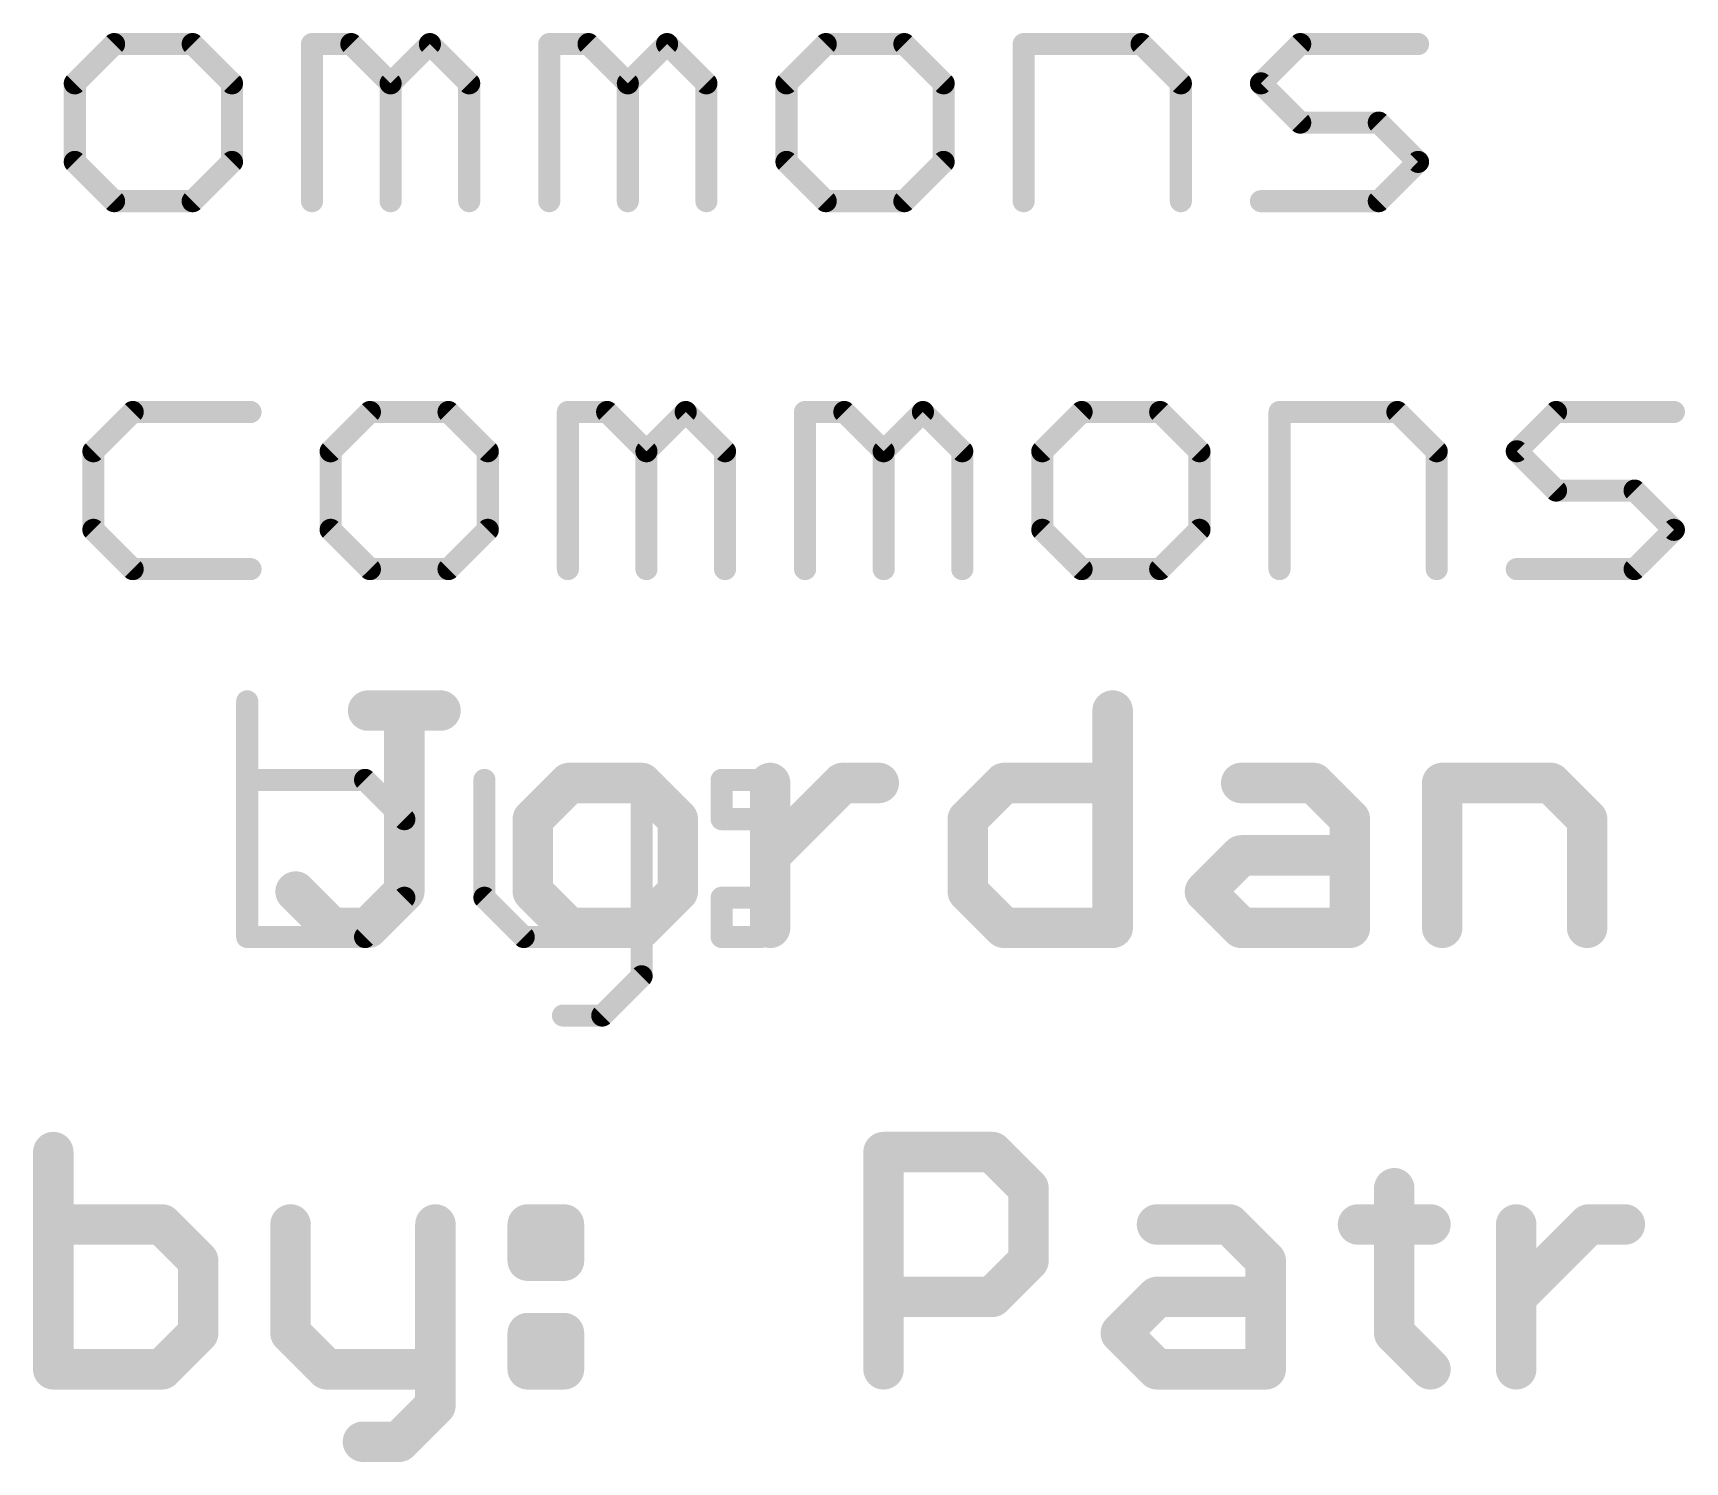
# Model space of a CAD drawing. Extents: x -119 to 13, y -18 to 17.
# Drawn here: x -74.06 to -62.66, y -3.55 to 6.32 of the extents above; entities that cross this region are included whole.
import ezdxf

# ---------------------------------------------------------------- set-up
doc = ezdxf.new("R2010")
doc.units = 0
doc.layers.add('51', color=53, linetype='CONTINUOUS')

msp = doc.modelspace()

# ---------------------------------------------------------------- linework, layer by layer
at = {"layer": '51'}
for points, const_width in [([(-73.5032, 6.2409), (-73.7743, 5.9697)], 0.1524), ([(-72.9608, 6.2409), (-73.5032, 6.2409)], 0.1524), ([(-72.6897, 5.9697), (-72.9608, 6.2409)], 0.1524), ([(-72.1372, 5.1562), (-72.1372, 6.2409)], 0.1524), ([(-72.1372, 6.2409), (-71.866, 6.2409)], 0.1524), ([(-71.866, 6.2409), (-71.5949, 5.9697)], 0.1524), ([(-71.5949, 5.9697), (-71.3237, 6.2409)], 0.1524), ([(-71.3237, 6.2409), (-71.0525, 5.9697)], 0.1524), ([(-70.5, 5.1562), (-70.5, 6.2409)], 0.1524), ([(-70.5, 6.2409), (-70.2289, 6.2409)], 0.1524), ([(-70.2289, 6.2409), (-69.9577, 5.9697)], 0.1524), ([(-69.9577, 5.9697), (-69.6865, 6.2409)], 0.1524), ([(-69.6865, 6.2409), (-69.4154, 5.9697)], 0.1524), ([(-68.5917, 6.2409), (-68.8629, 5.9697)], 0.1524), ([(-68.0494, 6.2409), (-68.5917, 6.2409)], 0.1524), ([(-67.7782, 5.9697), (-68.0494, 6.2409)], 0.1524), ([(-67.2257, 5.1562), (-67.2257, 6.2409)], 0.1524), ([(-67.2257, 6.2409), (-66.4122, 6.2409)], 0.1524), ([(-66.4122, 6.2409), (-66.1411, 5.9697)], 0.1524), ([(-65.5886, 5.9697), (-65.3174, 6.2409)], 0.1524), ([(-65.3174, 6.2409), (-64.5039, 6.2409)], 0.1524), ([(-73.7743, 5.9697), (-73.7743, 5.4274)], 0.1524), ([(-72.6897, 5.4274), (-72.6897, 5.9697)], 0.1524), ([(-71.5949, 5.9697), (-71.5949, 5.1562)], 0.1524), ([(-71.0525, 5.9697), (-71.0525, 5.1562)], 0.1524), ([(-69.9577, 5.9697), (-69.9577, 5.1562)], 0.1524), ([(-69.4154, 5.9697), (-69.4154, 5.1562)], 0.1524), ([(-68.8629, 5.9697), (-68.8629, 5.4274)], 0.1524), ([(-67.7782, 5.4274), (-67.7782, 5.9697)], 0.1524), ([(-66.1411, 5.9697), (-66.1411, 5.1562)], 0.1524), ([(-65.3174, 5.6985), (-65.5886, 5.9697)], 0.1524), ([(-64.7751, 5.6985), (-65.3174, 5.6985)], 0.1524), ([(-64.5039, 5.4274), (-64.7751, 5.6985)], 0.1524), ([(-73.7743, 5.4274), (-73.5032, 5.1562)], 0.1524), ([(-72.9608, 5.1562), (-72.6897, 5.4274)], 0.1524), ([(-68.8629, 5.4274), (-68.5917, 5.1562)], 0.1524), ([(-68.0494, 5.1562), (-67.7782, 5.4274)], 0.1524), ([(-64.7751, 5.1562), (-64.5039, 5.4274)], 0.1524), ([(-73.5032, 5.1562), (-72.9608, 5.1562)], 0.1524), ([(-68.5917, 5.1562), (-68.0494, 5.1562)], 0.1524), ([(-65.5886, 5.1562), (-64.7751, 5.1562)], 0.1524), ([(-73.3748, 3.7009), (-73.6459, 3.4297)], 0.1524), ([(-72.5613, 3.7009), (-73.3748, 3.7009)], 0.1524), ([(-71.7376, 3.7009), (-72.0088, 3.4297)], 0.1524), ([(-71.1953, 3.7009), (-71.7376, 3.7009)], 0.1524), ([(-70.9241, 3.4297), (-71.1953, 3.7009)], 0.1524), ([(-70.3716, 2.6162), (-70.3716, 3.7009)], 0.1524), ([(-70.3716, 3.7009), (-70.1005, 3.7009)], 0.1524), ([(-70.1005, 3.7009), (-69.8293, 3.4297)], 0.1524), ([(-69.8293, 3.4297), (-69.5581, 3.7009)], 0.1524), ([(-69.5581, 3.7009), (-69.287, 3.4297)], 0.1524), ([(-68.7345, 2.6162), (-68.7345, 3.7009)], 0.1524), ([(-68.7345, 3.7009), (-68.4633, 3.7009)], 0.1524), ([(-68.4633, 3.7009), (-68.1921, 3.4297)], 0.1524), ([(-68.1921, 3.4297), (-67.921, 3.7009)], 0.1524), ([(-67.921, 3.7009), (-67.6498, 3.4297)], 0.1524), ([(-66.8261, 3.7009), (-67.0973, 3.4297)], 0.1524), ([(-66.2838, 3.7009), (-66.8261, 3.7009)], 0.1524), ([(-66.0127, 3.4297), (-66.2838, 3.7009)], 0.1524), ([(-65.4602, 2.6162), (-65.4602, 3.7009)], 0.1524), ([(-65.4602, 3.7009), (-64.6467, 3.7009)], 0.1524), ([(-64.6467, 3.7009), (-64.3755, 3.4297)], 0.1524), ([(-63.823, 3.4297), (-63.5518, 3.7009)], 0.1524), ([(-63.5518, 3.7009), (-62.7383, 3.7009)], 0.1524), ([(-73.6459, 3.4297), (-73.6459, 2.8874)], 0.1524), ([(-72.0088, 3.4297), (-72.0088, 2.8874)], 0.1524), ([(-70.9241, 2.8874), (-70.9241, 3.4297)], 0.1524), ([(-69.8293, 3.4297), (-69.8293, 2.6162)], 0.1524), ([(-69.287, 3.4297), (-69.287, 2.6162)], 0.1524), ([(-68.1921, 3.4297), (-68.1921, 2.6162)], 0.1524), ([(-67.6498, 3.4297), (-67.6498, 2.6162)], 0.1524), ([(-67.0973, 3.4297), (-67.0973, 2.8874)], 0.1524), ([(-66.0127, 2.8874), (-66.0127, 3.4297)], 0.1524), ([(-64.3755, 3.4297), (-64.3755, 2.6162)], 0.1524), ([(-63.5518, 3.1585), (-63.823, 3.4297)], 0.1524), ([(-63.0095, 3.1585), (-63.5518, 3.1585)], 0.1524), ([(-62.7383, 2.8874), (-63.0095, 3.1585)], 0.1524), ([(-73.6459, 2.8874), (-73.3748, 2.6162)], 0.1524), ([(-72.0088, 2.8874), (-71.7376, 2.6162)], 0.1524), ([(-71.1953, 2.6162), (-70.9241, 2.8874)], 0.1524), ([(-67.0973, 2.8874), (-66.8261, 2.6162)], 0.1524), ([(-66.2838, 2.6162), (-66.0127, 2.8874)], 0.1524), ([(-63.0095, 2.6162), (-62.7383, 2.8874)], 0.1524), ([(-73.3748, 2.6162), (-72.5613, 2.6162)], 0.1524), ([(-71.7376, 2.6162), (-71.1953, 2.6162)], 0.1524), ([(-66.8261, 2.6162), (-66.2838, 2.6162)], 0.1524), ([(-63.823, 2.6162), (-63.0095, 2.6162)], 0.1524), ([(-72.5846, 1.7032), (-72.5846, 0.0762)], 0.1524), ([(-71.7503, 1.6396), (-71.2504, 1.6396)], 0.2794), ([(-71.5004, 0.3897), (-71.5004, 1.6396)], 0.2794), ([(-66.6118, 1.6396), (-66.6118, 0.1397)], 0.2794), ([(-70.3632, 1.1396), (-70.6131, 0.8896)], 0.2794), ([(-69.8632, 1.1396), (-70.3632, 1.1396)], 0.2794), ([(-69.6132, 0.8896), (-69.8632, 1.1396)], 0.2794), ([(-68.976, 0.1397), (-68.976, 1.1396)], 0.2794), ([(-68.976, 0.6397), (-68.476, 1.1396)], 0.2794), ([(-68.476, 1.1396), (-68.226, 1.1396)], 0.2794), ([(-67.6117, 0.8896), (-67.3617, 1.1396)], 0.2794), ([(-67.3617, 1.1396), (-66.6118, 1.1396)], 0.2794), ([(-65.7246, 1.1396), (-65.2246, 1.1396)], 0.2794), ([(-65.2246, 1.1396), (-64.9746, 0.8896)], 0.2794), ([(-64.3374, 0.1397), (-64.3374, 1.1396)], 0.2794), ([(-64.3374, 1.1396), (-63.5874, 1.1396)], 0.2794), ([(-63.5874, 1.1396), (-63.3375, 0.8896)], 0.2794), ([(-71.7711, 1.1609), (-72.5846, 1.1609)], 0.1524), ([(-71.4999, 0.8897), (-71.7711, 1.1609)], 0.1524), ([(-70.9474, 1.1609), (-70.9474, 0.3474)], 0.1524), ([(-69.8628, 1.1609), (-69.8628, -0.195)], 0.1524), ([(-69.3103, 1.1609), (-69.0391, 1.1609)], 0.1524), ([(-69.3103, 0.8897), (-69.3103, 1.1609)], 0.1524), ([(-69.0391, 1.1609), (-69.0391, 0.8897)], 0.1524), ([(-70.6131, 0.8896), (-70.6131, 0.3897)], 0.2794), ([(-69.6132, 0.3897), (-69.6132, 0.8896)], 0.2794), ([(-67.6117, 0.3897), (-67.6117, 0.8896)], 0.2794), ([(-64.9746, 0.8896), (-64.9746, 0.1397)], 0.2794), ([(-63.3375, 0.8896), (-63.3375, 0.1397)], 0.2794), ([(-71.4999, 0.3474), (-71.4999, 0.8897)], 0.1524), ([(-69.0391, 0.8897), (-69.3103, 0.8897)], 0.1524), ([(-65.9745, 0.3897), (-65.7246, 0.6397)], 0.2794), ([(-65.7246, 0.6397), (-64.9746, 0.6397)], 0.2794), ([(-72.2503, 0.3897), (-72.0003, 0.1397)], 0.2794), ([(-71.7503, 0.1397), (-71.5004, 0.3897)], 0.2794), ([(-70.6131, 0.3897), (-70.3632, 0.1397)], 0.2794), ([(-69.8632, 0.1397), (-69.6132, 0.3897)], 0.2794), ([(-67.3617, 0.1397), (-67.6117, 0.3897)], 0.2794), ([(-65.7246, 0.1397), (-65.9745, 0.3897)], 0.2794), ([(-71.7711, 0.0762), (-71.4999, 0.3474)], 0.1524), ([(-70.9474, 0.3474), (-70.6763, 0.0762)], 0.1524), ([(-69.3103, 0.3474), (-69.0391, 0.3474)], 0.1524), ([(-69.3103, 0.0762), (-69.3103, 0.3474)], 0.1524), ([(-69.0391, 0.3474), (-69.0391, 0.0762)], 0.1524), ([(-72.0003, 0.1397), (-71.7503, 0.1397)], 0.2794), ([(-70.3632, 0.1397), (-69.8632, 0.1397)], 0.2794), ([(-66.6118, 0.1397), (-67.3617, 0.1397)], 0.2794), ([(-64.9746, 0.1397), (-65.7246, 0.1397)], 0.2794), ([(-72.5846, 0.0762), (-71.7711, 0.0762)], 0.1524), ([(-70.6763, 0.0762), (-69.8628, 0.0762)], 0.1524), ([(-69.0391, 0.0762), (-69.3103, 0.0762)], 0.1524), ([(-69.8628, -0.195), (-70.1339, -0.4661)], 0.1524), ([(-70.1339, -0.4661), (-70.4051, -0.4661)], 0.1524), ([(-73.9228, -1.4084), (-73.9228, -2.9083)], 0.2794), ([(-68.1927, -2.9083), (-68.1927, -1.4084)], 0.2794), ([(-68.1927, -1.4084), (-67.4428, -1.4084)], 0.2794), ([(-67.4428, -1.4084), (-67.1928, -1.6584)], 0.2794), ([(-67.1928, -1.6584), (-67.1928, -2.1584)], 0.2794), ([(-64.6684, -1.6584), (-64.6684, -2.6583)], 0.2794), ([(-73.1728, -1.9084), (-73.9228, -1.9084)], 0.2794), ([(-72.9228, -2.1584), (-73.1728, -1.9084)], 0.2794), ([(-72.2856, -1.9084), (-72.2856, -2.6583)], 0.2794), ([(-71.2857, -1.9084), (-71.2857, -3.1583)], 0.2794), ([(-70.6485, -1.9084), (-70.3985, -1.9084)], 0.2794), ([(-70.6485, -2.1584), (-70.6485, -1.9084)], 0.2794), ([(-70.3985, -1.9084), (-70.3985, -2.1584)], 0.2794), ([(-66.3056, -1.9084), (-65.8056, -1.9084)], 0.2794), ([(-65.8056, -1.9084), (-65.5556, -2.1584)], 0.2794), ([(-64.9184, -1.9084), (-64.4185, -1.9084)], 0.2794), ([(-63.827, -2.9083), (-63.827, -1.9084)], 0.2794), ([(-63.827, -2.4083), (-63.327, -1.9084)], 0.2794), ([(-63.327, -1.9084), (-63.077, -1.9084)], 0.2794), ([(-72.9228, -2.6583), (-72.9228, -2.1584)], 0.2794), ([(-70.3985, -2.1584), (-70.6485, -2.1584)], 0.2794), ([(-67.1928, -2.1584), (-67.4428, -2.4083)], 0.2794), ([(-65.5556, -2.1584), (-65.5556, -2.9083)], 0.2794), ([(-67.4428, -2.4083), (-68.1927, -2.4083)], 0.2794), ([(-66.5556, -2.6583), (-66.3056, -2.4083)], 0.2794), ([(-66.3056, -2.4083), (-65.5556, -2.4083)], 0.2794), ([(-73.1728, -2.9083), (-72.9228, -2.6583)], 0.2794), ([(-72.2856, -2.6583), (-72.0356, -2.9083)], 0.2794), ([(-70.6485, -2.6583), (-70.3985, -2.6583)], 0.2794), ([(-70.6485, -2.9083), (-70.6485, -2.6583)], 0.2794), ([(-70.3985, -2.6583), (-70.3985, -2.9083)], 0.2794), ([(-66.3056, -2.9083), (-66.5556, -2.6583)], 0.2794), ([(-64.6684, -2.6583), (-64.4185, -2.9083)], 0.2794), ([(-73.9228, -2.9083), (-73.1728, -2.9083)], 0.2794), ([(-72.0356, -2.9083), (-71.2857, -2.9083)], 0.2794), ([(-70.3985, -2.9083), (-70.6485, -2.9083)], 0.2794), ([(-65.5556, -2.9083), (-66.3056, -2.9083)], 0.2794), ([(-71.2857, -3.1583), (-71.5357, -3.4083)], 0.2794), ([(-71.5357, -3.4083), (-71.7857, -3.4083)], 0.2794)]:
    msp.add_lwpolyline(points, dxfattribs=dict(at, const_width=const_width))
for points, const_width in [([(-73.5032, 6.279, 1), (-73.5032, 6.2028)], 0.0762), ([(-73.4762, 6.2139, 1), (-73.5301, 6.2678)], 0.0762), ([(-72.9339, 6.2678, 1), (-72.9878, 6.2139)], 0.0762), ([(-72.9608, 6.2028, 1), (-72.9608, 6.279)], 0.0762), ([(-72.0991, 6.2409, 1), (-72.1753, 6.2409)], 0.0762), ([(-72.1372, 6.279, 1), (-72.1372, 6.2028)], 0.0762), ([(-71.8391, 6.2678, 1), (-71.893, 6.2139)], 0.0762), ([(-71.866, 6.2028, 1), (-71.866, 6.279)], 0.0762), ([(-71.2967, 6.2678, 1), (-71.3506, 6.2139)], 0.0762), ([(-71.2967, 6.2139, 1), (-71.3506, 6.2678)], 0.0762), ([(-70.4619, 6.2409, 1), (-70.5381, 6.2409)], 0.0762), ([(-70.5, 6.279, 1), (-70.5, 6.2028)], 0.0762), ([(-70.2019, 6.2678, 1), (-70.2558, 6.2139)], 0.0762), ([(-70.2289, 6.2028, 1), (-70.2289, 6.279)], 0.0762), ([(-69.6596, 6.2678, 1), (-69.7135, 6.2139)], 0.0762), ([(-69.6596, 6.2139, 1), (-69.7135, 6.2678)], 0.0762), ([(-68.5917, 6.279, 1), (-68.5917, 6.2028)], 0.0762), ([(-68.5648, 6.2139, 1), (-68.6187, 6.2678)], 0.0762), ([(-68.0224, 6.2678, 1), (-68.0763, 6.2139)], 0.0762), ([(-68.0494, 6.2028, 1), (-68.0494, 6.279)], 0.0762), ([(-67.1876, 6.2409, 1), (-67.2638, 6.2409)], 0.0762), ([(-67.2257, 6.279, 1), (-67.2257, 6.2028)], 0.0762), ([(-66.3853, 6.2678, 1), (-66.4392, 6.2139)], 0.0762), ([(-66.4122, 6.2028, 1), (-66.4122, 6.279)], 0.0762), ([(-65.3174, 6.279, 1), (-65.3174, 6.2028)], 0.0762), ([(-65.2905, 6.2139, 1), (-65.3443, 6.2678)], 0.0762), ([(-64.5039, 6.2028, 1), (-64.5039, 6.279)], 0.0762), ([(-73.7362, 5.9697, 1), (-73.8124, 5.9697)], 0.0762), ([(-72.6516, 5.9697, 1), (-72.7278, 5.9697)], 0.0762), ([(-71.5568, 5.9697, 1), (-71.633, 5.9697)], 0.0762), ([(-71.0144, 5.9697, 1), (-71.0906, 5.9697)], 0.0762), ([(-69.9196, 5.9697, 1), (-69.9958, 5.9697)], 0.0762), ([(-69.3773, 5.9697, 1), (-69.4535, 5.9697)], 0.0762), ([(-68.8248, 5.9697, 1), (-68.901, 5.9697)], 0.0762), ([(-67.7401, 5.9697, 1), (-67.8163, 5.9697)], 0.0762), ([(-66.103, 5.9697, 1), (-66.1792, 5.9697)], 0.0762), ([(-65.5616, 5.9966, 1), (-65.6155, 5.9428)], 0.0762), ([(-73.8013, 5.9966, 1), (-73.7474, 5.9428)], 0.0762), ([(-72.7166, 5.9428, 1), (-72.6627, 5.9966)], 0.0762), ([(-71.6218, 5.9966, 1), (-71.5679, 5.9428)], 0.0762), ([(-71.6218, 5.9428, 1), (-71.5679, 5.9966)], 0.0762), ([(-71.0795, 5.9428, 1), (-71.0256, 5.9966)], 0.0762), ([(-69.9846, 5.9966, 1), (-69.9308, 5.9428)], 0.0762), ([(-69.9846, 5.9428, 1), (-69.9308, 5.9966)], 0.0762), ([(-69.4423, 5.9428, 1), (-69.3884, 5.9966)], 0.0762), ([(-68.8898, 5.9966, 1), (-68.8359, 5.9428)], 0.0762), ([(-67.8052, 5.9428, 1), (-67.7513, 5.9966)], 0.0762), ([(-66.168, 5.9428, 1), (-66.1141, 5.9966)], 0.0762), ([(-65.6155, 5.9966, 1), (-65.5616, 5.9428)], 0.0762), ([(-65.3174, 5.7366, 1), (-65.3174, 5.6604)], 0.0762), ([(-65.3443, 5.6716, 1), (-65.2905, 5.7255)], 0.0762), ([(-64.7481, 5.7255, 1), (-64.802, 5.6716)], 0.0762), ([(-64.7751, 5.6604, 1), (-64.7751, 5.7366)], 0.0762), ([(-73.7474, 5.4543, 1), (-73.8013, 5.4004)], 0.0762), ([(-72.6627, 5.4004, 1), (-72.7166, 5.4543)], 0.0762), ([(-68.8359, 5.4543, 1), (-68.8898, 5.4004)], 0.0762), ([(-67.7513, 5.4004, 1), (-67.8052, 5.4543)], 0.0762), ([(-64.477, 5.4004, 1), (-64.5308, 5.4543)], 0.0762), ([(-64.5308, 5.4004, 1), (-64.477, 5.4543)], 0.0762), ([(-73.8124, 5.4274, 1), (-73.7362, 5.4274)], 0.0762), ([(-72.7278, 5.4274, 1), (-72.6516, 5.4274)], 0.0762), ([(-68.901, 5.4274, 1), (-68.8248, 5.4274)], 0.0762), ([(-67.8163, 5.4274, 1), (-67.7401, 5.4274)], 0.0762), ([(-73.5032, 5.1943, 1), (-73.5032, 5.1181)], 0.0762), ([(-73.5301, 5.1293, 1), (-73.4762, 5.1831)], 0.0762), ([(-72.9878, 5.1831, 1), (-72.9339, 5.1293)], 0.0762), ([(-72.9608, 5.1181, 1), (-72.9608, 5.1943)], 0.0762), ([(-72.1753, 5.1562, 1), (-72.0991, 5.1562)], 0.0762), ([(-71.633, 5.1562, 1), (-71.5568, 5.1562)], 0.0762), ([(-71.0906, 5.1562, 1), (-71.0144, 5.1562)], 0.0762), ([(-70.5381, 5.1562, 1), (-70.4619, 5.1562)], 0.0762), ([(-69.9958, 5.1562, 1), (-69.9196, 5.1562)], 0.0762), ([(-69.4535, 5.1562, 1), (-69.3773, 5.1562)], 0.0762), ([(-68.5917, 5.1943, 1), (-68.5917, 5.1181)], 0.0762), ([(-68.6187, 5.1293, 1), (-68.5648, 5.1831)], 0.0762), ([(-68.0763, 5.1831, 1), (-68.0224, 5.1293)], 0.0762), ([(-68.0494, 5.1181, 1), (-68.0494, 5.1943)], 0.0762), ([(-67.2638, 5.1562, 1), (-67.1876, 5.1562)], 0.0762), ([(-66.1792, 5.1562, 1), (-66.103, 5.1562)], 0.0762), ([(-65.5886, 5.1943, 1), (-65.5886, 5.1181)], 0.0762), ([(-64.802, 5.1831, 1), (-64.7481, 5.1293)], 0.0762), ([(-64.7751, 5.1181, 1), (-64.7751, 5.1943)], 0.0762), ([(-73.3748, 3.739, 1), (-73.3748, 3.6628)], 0.0762), ([(-73.3478, 3.6739, 1), (-73.4017, 3.7278)], 0.0762), ([(-72.5613, 3.6628, 1), (-72.5613, 3.739)], 0.0762), ([(-71.7376, 3.739, 1), (-71.7376, 3.6628)], 0.0762), ([(-71.7107, 3.6739, 1), (-71.7646, 3.7278)], 0.0762), ([(-71.1683, 3.7278, 1), (-71.2222, 3.6739)], 0.0762), ([(-71.1953, 3.6628, 1), (-71.1953, 3.739)], 0.0762), ([(-70.3335, 3.7009, 1), (-70.4097, 3.7009)], 0.0762), ([(-70.3716, 3.739, 1), (-70.3716, 3.6628)], 0.0762), ([(-70.0735, 3.7278, 1), (-70.1274, 3.6739)], 0.0762), ([(-70.1005, 3.6628, 1), (-70.1005, 3.739)], 0.0762), ([(-69.5312, 3.7278, 1), (-69.5851, 3.6739)], 0.0762), ([(-69.5312, 3.6739, 1), (-69.5851, 3.7278)], 0.0762), ([(-68.6964, 3.7009, 1), (-68.7726, 3.7009)], 0.0762), ([(-68.7345, 3.739, 1), (-68.7345, 3.6628)], 0.0762), ([(-68.4364, 3.7278, 1), (-68.4902, 3.6739)], 0.0762), ([(-68.4633, 3.6628, 1), (-68.4633, 3.739)], 0.0762), ([(-67.894, 3.7278, 1), (-67.9479, 3.6739)], 0.0762), ([(-67.894, 3.6739, 1), (-67.9479, 3.7278)], 0.0762), ([(-66.8261, 3.739, 1), (-66.8261, 3.6628)], 0.0762), ([(-66.7992, 3.6739, 1), (-66.8531, 3.7278)], 0.0762), ([(-66.2569, 3.7278, 1), (-66.3108, 3.6739)], 0.0762), ([(-66.2838, 3.6628, 1), (-66.2838, 3.739)], 0.0762), ([(-65.4221, 3.7009, 1), (-65.4983, 3.7009)], 0.0762), ([(-65.4602, 3.739, 1), (-65.4602, 3.6628)], 0.0762), ([(-64.6197, 3.7278, 1), (-64.6736, 3.6739)], 0.0762), ([(-64.6467, 3.6628, 1), (-64.6467, 3.739)], 0.0762), ([(-63.5518, 3.739, 1), (-63.5518, 3.6628)], 0.0762), ([(-63.5249, 3.6739, 1), (-63.5788, 3.7278)], 0.0762), ([(-62.7383, 3.6628, 1), (-62.7383, 3.739)], 0.0762), ([(-73.6078, 3.4297, 1), (-73.684, 3.4297)], 0.0762), ([(-73.6729, 3.4566, 1), (-73.619, 3.4028)], 0.0762), ([(-71.9707, 3.4297, 1), (-72.0469, 3.4297)], 0.0762), ([(-72.0357, 3.4566, 1), (-71.9818, 3.4028)], 0.0762), ([(-70.886, 3.4297, 1), (-70.9622, 3.4297)], 0.0762), ([(-70.9511, 3.4028, 1), (-70.8972, 3.4566)], 0.0762), ([(-69.7912, 3.4297, 1), (-69.8674, 3.4297)], 0.0762), ([(-69.8562, 3.4566, 1), (-69.8024, 3.4028)], 0.0762), ([(-69.8562, 3.4028, 1), (-69.8024, 3.4566)], 0.0762), ([(-69.2489, 3.4297, 1), (-69.3251, 3.4297)], 0.0762), ([(-69.3139, 3.4028, 1), (-69.26, 3.4566)], 0.0762), ([(-68.154, 3.4297, 1), (-68.2302, 3.4297)], 0.0762), ([(-68.2191, 3.4566, 1), (-68.1652, 3.4028)], 0.0762), ([(-68.2191, 3.4028, 1), (-68.1652, 3.4566)], 0.0762), ([(-67.6117, 3.4297, 1), (-67.6879, 3.4297)], 0.0762), ([(-67.6767, 3.4028, 1), (-67.6229, 3.4566)], 0.0762), ([(-67.0592, 3.4297, 1), (-67.1354, 3.4297)], 0.0762), ([(-67.1243, 3.4566, 1), (-67.0704, 3.4028)], 0.0762), ([(-65.9746, 3.4297, 1), (-66.0508, 3.4297)], 0.0762), ([(-66.0396, 3.4028, 1), (-65.9857, 3.4566)], 0.0762), ([(-64.3374, 3.4297, 1), (-64.4136, 3.4297)], 0.0762), ([(-64.4024, 3.4028, 1), (-64.3486, 3.4566)], 0.0762), ([(-63.7961, 3.4566, 1), (-63.8499, 3.4028)], 0.0762), ([(-63.8499, 3.4566, 1), (-63.7961, 3.4028)], 0.0762), ([(-63.5518, 3.1966, 1), (-63.5518, 3.1204)], 0.0762), ([(-63.5788, 3.1316, 1), (-63.5249, 3.1855)], 0.0762), ([(-62.9826, 3.1855, 1), (-63.0364, 3.1316)], 0.0762), ([(-63.0095, 3.1204, 1), (-63.0095, 3.1966)], 0.0762), ([(-73.619, 2.9143, 1), (-73.6729, 2.8604)], 0.0762), ([(-73.684, 2.8874, 1), (-73.6078, 2.8874)], 0.0762), ([(-71.9818, 2.9143, 1), (-72.0357, 2.8604)], 0.0762), ([(-72.0469, 2.8874, 1), (-71.9707, 2.8874)], 0.0762), ([(-70.9622, 2.8874, 1), (-70.886, 2.8874)], 0.0762), ([(-70.8972, 2.8604, 1), (-70.9511, 2.9143)], 0.0762), ([(-67.0704, 2.9143, 1), (-67.1243, 2.8604)], 0.0762), ([(-67.1354, 2.8874, 1), (-67.0592, 2.8874)], 0.0762), ([(-66.0508, 2.8874, 1), (-65.9746, 2.8874)], 0.0762), ([(-65.9857, 2.8604, 1), (-66.0396, 2.9143)], 0.0762), ([(-62.7114, 2.8604, 1), (-62.7653, 2.9143)], 0.0762), ([(-62.7653, 2.8604, 1), (-62.7114, 2.9143)], 0.0762), ([(-73.3748, 2.6543, 1), (-73.3748, 2.5781)], 0.0762), ([(-73.4017, 2.5893, 1), (-73.3478, 2.6431)], 0.0762), ([(-72.5613, 2.5781, 1), (-72.5613, 2.6543)], 0.0762), ([(-71.7376, 2.6543, 1), (-71.7376, 2.5781)], 0.0762), ([(-71.7646, 2.5893, 1), (-71.7107, 2.6431)], 0.0762), ([(-71.2222, 2.6431, 1), (-71.1683, 2.5893)], 0.0762), ([(-71.1953, 2.5781, 1), (-71.1953, 2.6543)], 0.0762), ([(-70.4097, 2.6162, 1), (-70.3335, 2.6162)], 0.0762), ([(-69.8674, 2.6162, 1), (-69.7912, 2.6162)], 0.0762), ([(-69.3251, 2.6162, 1), (-69.2489, 2.6162)], 0.0762), ([(-68.7726, 2.6162, 1), (-68.6964, 2.6162)], 0.0762), ([(-68.2302, 2.6162, 1), (-68.154, 2.6162)], 0.0762), ([(-67.6879, 2.6162, 1), (-67.6117, 2.6162)], 0.0762), ([(-66.8261, 2.6543, 1), (-66.8261, 2.5781)], 0.0762), ([(-66.8531, 2.5893, 1), (-66.7992, 2.6431)], 0.0762), ([(-66.3108, 2.6431, 1), (-66.2569, 2.5893)], 0.0762), ([(-66.2838, 2.5781, 1), (-66.2838, 2.6543)], 0.0762), ([(-65.4983, 2.6162, 1), (-65.4221, 2.6162)], 0.0762), ([(-64.4136, 2.6162, 1), (-64.3374, 2.6162)], 0.0762), ([(-63.823, 2.6543, 1), (-63.823, 2.5781)], 0.0762), ([(-63.0364, 2.6431, 1), (-62.9826, 2.5893)], 0.0762), ([(-63.0095, 2.5781, 1), (-63.0095, 2.6543)], 0.0762), ([(-72.5465, 1.7032, 1), (-72.6227, 1.7032)], 0.0762), ([(-71.7503, 1.7094, 1), (-71.7503, 1.5697)], 0.1397), ([(-71.4305, 1.6396, 1), (-71.5702, 1.6396)], 0.1397), ([(-71.2504, 1.5697, 1), (-71.2504, 1.7094)], 0.1397), ([(-66.5419, 1.6396, 1), (-66.6816, 1.6396)], 0.1397), ([(-70.3632, 1.2095, 1), (-70.3632, 1.0698)], 0.1397), ([(-70.3138, 1.0902, 1), (-70.4126, 1.189)], 0.1397), ([(-69.8138, 1.189, 1), (-69.9126, 1.0902)], 0.1397), ([(-69.8632, 1.0698, 1), (-69.8632, 1.2095)], 0.1397), ([(-68.9061, 1.1396, 1), (-69.0458, 1.1396)], 0.1397), ([(-68.476, 1.2095, 1), (-68.476, 1.0698)], 0.1397), ([(-68.4266, 1.0902, 1), (-68.5254, 1.189)], 0.1397), ([(-68.226, 1.0698, 1), (-68.226, 1.2095)], 0.1397), ([(-67.3617, 1.2095, 1), (-67.3617, 1.0698)], 0.1397), ([(-67.3123, 1.0902, 1), (-67.4111, 1.189)], 0.1397), ([(-66.6118, 1.0698, 1), (-66.6118, 1.2095)], 0.1397), ([(-65.7246, 1.2095, 1), (-65.7246, 1.0698)], 0.1397), ([(-65.1752, 1.189, 1), (-65.274, 1.0902)], 0.1397), ([(-65.2246, 1.0698, 1), (-65.2246, 1.2095)], 0.1397), ([(-64.2675, 1.1396, 1), (-64.4072, 1.1396)], 0.1397), ([(-64.3374, 1.2095, 1), (-64.3374, 1.0698)], 0.1397), ([(-63.538, 1.189, 1), (-63.6368, 1.0902)], 0.1397), ([(-63.5874, 1.0698, 1), (-63.5874, 1.2095)], 0.1397), ([(-72.5846, 1.199, 1), (-72.5846, 1.1228)], 0.0762), ([(-71.7442, 1.1878, 1), (-71.798, 1.1339)], 0.0762), ([(-71.7711, 1.1228, 1), (-71.7711, 1.199)], 0.0762), ([(-70.9093, 1.1609, 1), (-70.9855, 1.1609)], 0.0762), ([(-69.8247, 1.1609, 1), (-69.9009, 1.1609)], 0.0762), ([(-69.3103, 1.199, 1), (-69.3103, 1.1228)], 0.0762), ([(-69.2722, 1.1609, 1), (-69.3484, 1.1609)], 0.0762), ([(-69.001, 1.1609, 1), (-69.0772, 1.1609)], 0.0762), ([(-69.0391, 1.1228, 1), (-69.0391, 1.199)], 0.0762), ([(-70.5433, 0.8896, 1), (-70.683, 0.8896)], 0.1397), ([(-69.5434, 0.8896, 1), (-69.6831, 0.8896)], 0.1397), ([(-67.5418, 0.8896, 1), (-67.6815, 0.8896)], 0.1397), ([(-64.9048, 0.8896, 1), (-65.0445, 0.8896)], 0.1397), ([(-63.2676, 0.8896, 1), (-63.4073, 0.8896)], 0.1397), ([(-71.4618, 0.8897, 1), (-71.538, 0.8897)], 0.0762), ([(-71.5269, 0.8628, 1), (-71.473, 0.9166)], 0.0762), ([(-70.6625, 0.939, 1), (-70.5638, 0.8402)], 0.1397), ([(-69.6626, 0.8402, 1), (-69.5638, 0.939)], 0.1397), ([(-69.3103, 0.9278, 1), (-69.3103, 0.8516)], 0.0762), ([(-69.3484, 0.8897, 1), (-69.2722, 0.8897)], 0.0762), ([(-69.0772, 0.8897, 1), (-69.001, 0.8897)], 0.0762), ([(-69.0391, 0.8516, 1), (-69.0391, 0.9278)], 0.0762), ([(-67.6611, 0.939, 1), (-67.5623, 0.8402)], 0.1397), ([(-65.024, 0.8402, 1), (-64.9252, 0.939)], 0.1397), ([(-63.3869, 0.8402, 1), (-63.2881, 0.939)], 0.1397), ([(-69.0254, 0.6891, 1), (-68.9266, 0.5903)], 0.1397), ([(-65.7246, 0.7095, 1), (-65.7246, 0.5698)], 0.1397), ([(-65.6752, 0.5903, 1), (-65.7739, 0.6891)], 0.1397), ([(-64.9746, 0.5698, 1), (-64.9746, 0.7095)], 0.1397), ([(-72.2009, 0.4391, 1), (-72.2997, 0.3403)], 0.1397), ([(-71.5702, 0.3897, 1), (-71.4305, 0.3897)], 0.1397), ([(-71.451, 0.3403, 1), (-71.5498, 0.4391)], 0.1397), ([(-70.683, 0.3897, 1), (-70.5433, 0.3897)], 0.1397), ([(-70.5638, 0.4391, 1), (-70.6625, 0.3403)], 0.1397), ([(-69.6831, 0.3897, 1), (-69.5434, 0.3897)], 0.1397), ([(-69.5638, 0.3403, 1), (-69.6626, 0.4391)], 0.1397), ([(-67.5623, 0.4391, 1), (-67.6611, 0.3403)], 0.1397), ([(-67.6815, 0.3897, 1), (-67.5418, 0.3897)], 0.1397), ([(-65.9251, 0.4391, 1), (-66.0239, 0.3403)], 0.1397), ([(-66.0239, 0.4391, 1), (-65.9251, 0.3403)], 0.1397), ([(-71.538, 0.3474, 1), (-71.4618, 0.3474)], 0.0762), ([(-71.473, 0.3204, 1), (-71.5269, 0.3743)], 0.0762), ([(-70.9205, 0.3743, 1), (-70.9744, 0.3204)], 0.0762), ([(-70.9855, 0.3474, 1), (-70.9093, 0.3474)], 0.0762), ([(-69.3103, 0.3855, 1), (-69.3103, 0.3093)], 0.0762), ([(-69.2722, 0.3474, 1), (-69.3484, 0.3474)], 0.0762), ([(-69.001, 0.3474, 1), (-69.0772, 0.3474)], 0.0762), ([(-69.0391, 0.3093, 1), (-69.0391, 0.3855)], 0.0762), ([(-72.0003, 0.2096, 1), (-72.0003, 0.0699)], 0.1397), ([(-72.0497, 0.0903, 1), (-71.9509, 0.1891)], 0.1397), ([(-71.7997, 0.1891, 1), (-71.7009, 0.0903)], 0.1397), ([(-71.7503, 0.0699, 1), (-71.7503, 0.2096)], 0.1397), ([(-70.3632, 0.2096, 1), (-70.3632, 0.0699)], 0.1397), ([(-70.4126, 0.0903, 1), (-70.3138, 0.1891)], 0.1397), ([(-69.9126, 0.1891, 1), (-69.8138, 0.0903)], 0.1397), ([(-69.8632, 0.0699, 1), (-69.8632, 0.2096)], 0.1397), ([(-67.3617, 0.2096, 1), (-67.3617, 0.0699)], 0.1397), ([(-67.4111, 0.0903, 1), (-67.3123, 0.1891)], 0.1397), ([(-66.6118, 0.0699, 1), (-66.6118, 0.2096)], 0.1397), ([(-65.7246, 0.2096, 1), (-65.7246, 0.0699)], 0.1397), ([(-65.7739, 0.0903, 1), (-65.6752, 0.1891)], 0.1397), ([(-64.9746, 0.0699, 1), (-64.9746, 0.2096)], 0.1397), ([(-72.5846, 0.1143, 1), (-72.5846, 0.0381)], 0.0762), ([(-72.6227, 0.0762, 1), (-72.5465, 0.0762)], 0.0762), ([(-71.798, 0.1031, 1), (-71.7442, 0.0493)], 0.0762), ([(-71.7711, 0.0381, 1), (-71.7711, 0.1143)], 0.0762), ([(-70.6763, 0.1143, 1), (-70.6763, 0.0381)], 0.0762), ([(-70.7032, 0.0493, 1), (-70.6493, 0.1031)], 0.0762), ([(-69.8628, 0.0381, 1), (-69.8628, 0.1143)], 0.0762), ([(-69.3103, 0.1143, 1), (-69.3103, 0.0381)], 0.0762), ([(-69.3484, 0.0762, 1), (-69.2722, 0.0762)], 0.0762), ([(-69.0458, 0.1397, 1), (-68.9061, 0.1397)], 0.1397), ([(-69.0772, 0.0762, 1), (-69.001, 0.0762)], 0.0762), ([(-69.0391, 0.0381, 1), (-69.0391, 0.1143)], 0.0762), ([(-66.6816, 0.1397, 1), (-66.5419, 0.1397)], 0.1397), ([(-65.0445, 0.1397, 1), (-64.9048, 0.1397)], 0.1397), ([(-64.4072, 0.1397, 1), (-64.2675, 0.1397)], 0.1397), ([(-63.4073, 0.1397, 1), (-63.2676, 0.1397)], 0.1397), ([(-69.9009, -0.195, 1), (-69.8247, -0.195)], 0.0762), ([(-69.8358, -0.2219, 1), (-69.8897, -0.168)], 0.0762), ([(-70.4051, -0.428, 1), (-70.4051, -0.5042)], 0.0762), ([(-70.1609, -0.4392, 1), (-70.107, -0.4931)], 0.0762), ([(-70.1339, -0.5042, 1), (-70.1339, -0.428)], 0.0762), ([(-73.8529, -1.4084, 1), (-73.9926, -1.4084)], 0.1397), ([(-68.1229, -1.4084, 1), (-68.2626, -1.4084)], 0.1397), ([(-68.1927, -1.3386, 1), (-68.1927, -1.4783)], 0.1397), ([(-67.3934, -1.359, 1), (-67.4922, -1.4578)], 0.1397), ([(-67.4428, -1.4783, 1), (-67.4428, -1.3386)], 0.1397), ([(-67.123, -1.6584, 1), (-67.2627, -1.6584)], 0.1397), ([(-67.2422, -1.7078, 1), (-67.1434, -1.609)], 0.1397), ([(-64.5986, -1.6584, 1), (-64.7383, -1.6584)], 0.1397), ([(-73.9228, -1.8385, 1), (-73.9228, -1.9782)], 0.1397), ([(-73.1234, -1.859, 1), (-73.2222, -1.9578)], 0.1397), ([(-73.1728, -1.9782, 1), (-73.1728, -1.8385)], 0.1397), ([(-72.2158, -1.9084, 1), (-72.3555, -1.9084)], 0.1397), ([(-71.2158, -1.9084, 1), (-71.3555, -1.9084)], 0.1397), ([(-70.6485, -1.8385, 1), (-70.6485, -1.9782)], 0.1397), ([(-70.5786, -1.9084, 1), (-70.7183, -1.9084)], 0.1397), ([(-70.3286, -1.9084, 1), (-70.4683, -1.9084)], 0.1397), ([(-70.3985, -1.9782, 1), (-70.3985, -1.8385)], 0.1397), ([(-66.3056, -1.8385, 1), (-66.3056, -1.9782)], 0.1397), ([(-65.7562, -1.859, 1), (-65.855, -1.9578)], 0.1397), ([(-65.8056, -1.9782, 1), (-65.8056, -1.8385)], 0.1397), ([(-64.9184, -1.8385, 1), (-64.9184, -1.9782)], 0.1397), ([(-64.4185, -1.9782, 1), (-64.4185, -1.8385)], 0.1397), ([(-63.7571, -1.9084, 1), (-63.8968, -1.9084)], 0.1397), ([(-63.327, -1.8385, 1), (-63.327, -1.9782)], 0.1397), ([(-63.2776, -1.9578, 1), (-63.3764, -1.859)], 0.1397), ([(-63.077, -1.9782, 1), (-63.077, -1.8385)], 0.1397), ([(-72.853, -2.1584, 1), (-72.9927, -2.1584)], 0.1397), ([(-72.9722, -2.2078, 1), (-72.8735, -2.109)], 0.1397), ([(-70.6485, -2.0885, 1), (-70.6485, -2.2282)], 0.1397), ([(-70.3985, -2.2282, 1), (-70.3985, -2.0885)], 0.1397), ([(-67.1434, -2.2078, 1), (-67.2422, -2.109)], 0.1397), ([(-65.4858, -2.1584, 1), (-65.6255, -2.1584)], 0.1397), ([(-65.605, -2.2078, 1), (-65.5063, -2.109)], 0.1397), ([(-70.7183, -2.1584, 1), (-70.5786, -2.1584)], 0.1397), ([(-70.4683, -2.1584, 1), (-70.3286, -2.1584)], 0.1397), ([(-67.2627, -2.1584, 1), (-67.123, -2.1584)], 0.1397), ([(-68.1927, -2.3385, 1), (-68.1927, -2.4782)], 0.1397), ([(-67.4428, -2.4782, 1), (-67.4428, -2.3385)], 0.1397), ([(-66.3056, -2.3385, 1), (-66.3056, -2.4782)], 0.1397), ([(-66.2562, -2.4577, 1), (-66.355, -2.3589)], 0.1397), ([(-65.5556, -2.4782, 1), (-65.5556, -2.3385)], 0.1397), ([(-67.4922, -2.3589, 1), (-67.3934, -2.4577)], 0.1397), ([(-63.8764, -2.3589, 1), (-63.7776, -2.4577)], 0.1397), ([(-72.9927, -2.6583, 1), (-72.853, -2.6583)], 0.1397), ([(-72.8735, -2.7077, 1), (-72.9722, -2.6089)], 0.1397), ([(-72.3555, -2.6583, 1), (-72.2158, -2.6583)], 0.1397), ([(-72.2362, -2.6089, 1), (-72.335, -2.7077)], 0.1397), ([(-70.6485, -2.5885, 1), (-70.6485, -2.7282)], 0.1397), ([(-70.5786, -2.6583, 1), (-70.7183, -2.6583)], 0.1397), ([(-70.3286, -2.6583, 1), (-70.4683, -2.6583)], 0.1397), ([(-70.3985, -2.7282, 1), (-70.3985, -2.5885)], 0.1397), ([(-66.5062, -2.6089, 1), (-66.605, -2.7077)], 0.1397), ([(-66.605, -2.6089, 1), (-66.5062, -2.7077)], 0.1397), ([(-64.7383, -2.6583, 1), (-64.5986, -2.6583)], 0.1397), ([(-64.619, -2.6089, 1), (-64.7178, -2.7077)], 0.1397), ([(-73.9228, -2.8384, 1), (-73.9228, -2.9782)], 0.1397), ([(-73.9926, -2.9083, 1), (-73.8529, -2.9083)], 0.1397), ([(-73.2222, -2.8589, 1), (-73.1234, -2.9577)], 0.1397), ([(-73.1728, -2.9782, 1), (-73.1728, -2.8384)], 0.1397), ([(-72.0356, -2.8384, 1), (-72.0356, -2.9782)], 0.1397), ([(-72.085, -2.9577, 1), (-71.9862, -2.8589)], 0.1397), ([(-71.2857, -2.9782, 1), (-71.2857, -2.8384)], 0.1397), ([(-70.6485, -2.8384, 1), (-70.6485, -2.9782)], 0.1397), ([(-70.7183, -2.9083, 1), (-70.5786, -2.9083)], 0.1397), ([(-70.4683, -2.9083, 1), (-70.3286, -2.9083)], 0.1397), ([(-70.3985, -2.9782, 1), (-70.3985, -2.8384)], 0.1397), ([(-68.2626, -2.9083, 1), (-68.1229, -2.9083)], 0.1397), ([(-66.3056, -2.8384, 1), (-66.3056, -2.9782)], 0.1397), ([(-66.355, -2.9577, 1), (-66.2562, -2.8589)], 0.1397), ([(-65.6255, -2.9083, 1), (-65.4858, -2.9083)], 0.1397), ([(-65.5556, -2.9782, 1), (-65.5556, -2.8384)], 0.1397), ([(-64.4678, -2.9577, 1), (-64.3691, -2.8589)], 0.1397), ([(-63.8968, -2.9083, 1), (-63.7571, -2.9083)], 0.1397), ([(-71.2363, -3.2077, 1), (-71.3351, -3.1089)], 0.1397), ([(-71.3555, -3.1583, 1), (-71.2158, -3.1583)], 0.1397), ([(-71.7857, -3.3384, 1), (-71.7857, -3.4781)], 0.1397), ([(-71.5851, -3.3589, 1), (-71.4863, -3.4577)], 0.1397), ([(-71.5357, -3.4781, 1), (-71.5357, -3.3384)], 0.1397)]:
    msp.add_lwpolyline(points, format="xyb", dxfattribs=dict(at, const_width=const_width))

doc.saveas('drawing.dxf')
